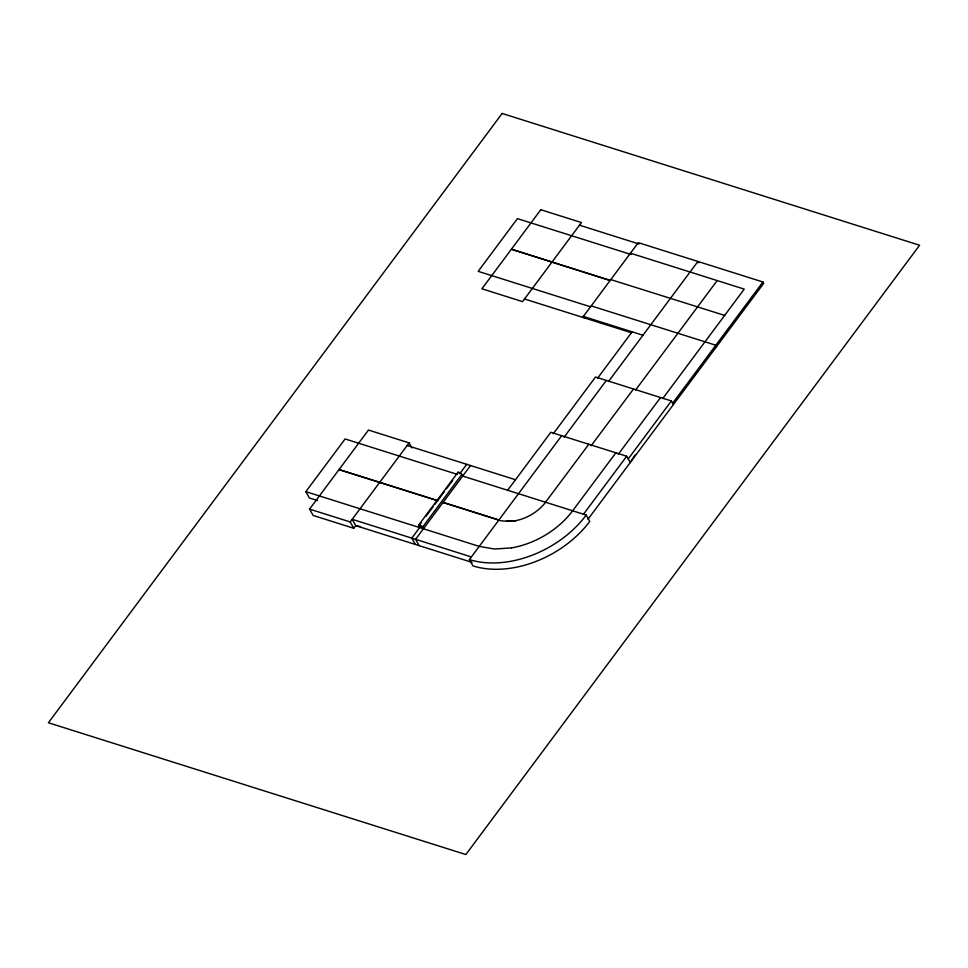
<?xml version="1.0" encoding="UTF-8"?>
<svg xmlns="http://www.w3.org/2000/svg" width="968" height="968" viewBox="0 0 968 968"><rect width="100%" height="100%" fill="white"/><g stroke="black" fill="none" stroke-linecap="round" stroke-linejoin="round"><path stroke-width="1.45" d="M506.566 521.304C529.823 519.731 502.682 522.478 498.822 520.094L443.017 502.477M635.044 454.936L630.229 462.559L626.683 456.231L550.828 432.285L507.656 490.268M317.516 500.565L309.397 497.988L305.852 491.659L345.116 438.952L457.477 474.429M360.156 526.58L355.728 525.636L353.768 528.274L313.124 515.448L309.591 509.12L368.469 430.058L409.101 442.884L411.932 447.942M353.768 528.274L350.222 521.946L409.101 442.884M418.684 525.055L457.937 472.348M421.431 522.405L418.757 525.999L419.64 527.584L411.787 538.123L415.32 544.452M425.896 516.416L433.023 506.833M434.814 504.437L444.627 491.26M446.405 488.864L452.649 480.479M459.764 473.703L466.745 464.325M458.009 473.291A2.505 0.992 36.7 0 1 459.014 472.311A2.505 0.992 36.7 0 1 461.796 474.489L422.544 527.197L423.427 528.782M470.533 465.523L415.575 539.321L419.12 545.649M584.115 317.806L583.353 316.439L638.311 242.653L762.929 281.99L763.679 283.346L587.939 519.332M553.248 433.785L595.526 377.012L671.381 400.958L673.401 404.576M597.667 378.089L632.116 331.842M461.796 474.489L462.68 476.075L586.221 515.073L589.754 521.401A89.395 61.65 -29.2 0 1 472.965 565.905L469.419 559.577L561.67 435.709M564.09 437.209L606.367 380.436M608.509 381.513L697.904 261.469L698.666 262.824M511.564 547.924L511.673 547.864A71.463 49.283 -29.2 0 0 572.657 510.789L615.854 452.806M545.529 502.223L588.81 444.276M591.121 445.752L633.508 389.003M635.565 390.031L717.203 280.575M618.262 454.319L660.539 397.546M662.705 398.598L744.235 289.117L630.458 253.192M583.51 514.214L626.683 456.231M628.196 458.941L671.381 400.958M672.639 403.22L762.929 281.99M545.637 502.259C538.075 511.903 527.04 518.473 515.036 520.844M511.588 547.888L494.6 549.025L479.233 546.4L305.852 491.659M579.469 225.193L639.061 244.009M631.221 254.548L517.432 218.635L478.18 271.342L590.54 306.808M610.796 279.607L724.657 315.411M610.215 280.405L511.394 249.212L610.106 280.502M591.206 305.9L715.824 345.237L716.574 346.604M583.353 316.439L642.958 335.255M524.511 298.991L631.438 332.738M407.141 445.522L515.508 479.729M339.066 469.528L437.887 500.722L338.994 469.637M443.102 502.368L498.907 519.985M471.392 556.939L352.183 519.308L355.728 525.636L472.057 562.36M309.591 509.12L350.222 521.946M586.221 515.073A89.395 61.65 -29.2 0 1 469.419 559.577M502.138 113.462L48.4 722.757L465.862 854.538L919.6 245.243L502.138 113.462M540.797 209.729L481.919 288.791L522.551 301.617L581.429 222.555L540.797 209.729M422.544 527.197L418.757 525.999A2.505 0.992 36.7 0 1 419.761 525.019A2.505 0.992 36.7 0 1 422.544 527.197"/></g></svg>
